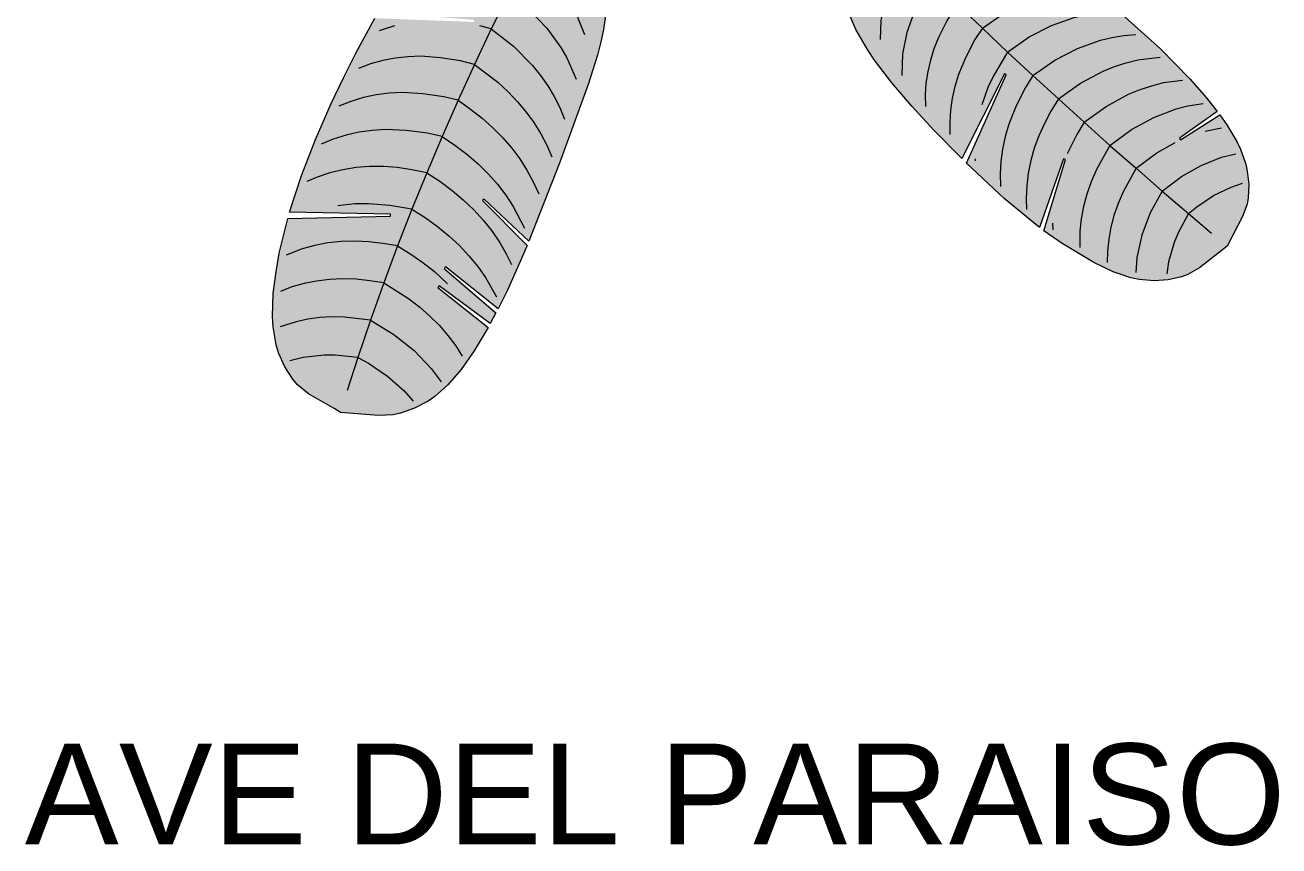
# Model space of a CAD drawing. Header units: millimetres. Extents: x -4 to 8794, y -6642 to 2653.
# Drawn here: x 5943 to 6937, y -1970 to -1319 of the extents above; entities that cross this region are included whole.
import ezdxf
from ezdxf.enums import TextEntityAlignment as Align

# ---------------------------------------------------------------- set-up
doc = ezdxf.new("R2010")
doc.units = ezdxf.units.MM
for name, color, linetype, lineweight, true_color in [('VEG-HOJAS', 117, 'Continuous', 18, 0x2e5e38), ('VEG-NERVIOS', 115, 'Continuous', 9, 0x528c5c), ('VEG-TEXTO', 47, 'Continuous', 18, 0x464646)]:
    doc.layers.add(name, color=color, linetype=linetype, lineweight=lineweight, true_color=true_color)
doc.layers.add('VEG-RELLENO', color=253, linetype='Continuous', true_color=0x96c896)
doc.styles.add('VEG', font='arial.ttf')

# ---------------------------------------------------------------- blocks, each defined once
blk = doc.blocks.new('VEG_Strelitzia_PLANTA')
at = {"layer": 'VEG-RELLENO', "true_color": 0x4b8252}
h = blk.add_hatch(color=105, dxfattribs=at)
h.dxf.hatch_style = 1
h.paths.add_polyline_path([(-249.7, -582), (-269.9, -570.3), (-279.5, -563.9), (-283.8, -560.1), (-287.5, -555.7), (-293.7, -545.8), (-296.4, -540.4), (-300.6, -528.3), (-302.1, -521.5), (-303.6, -505.9), (-303.5, -497.1), (-301.8, -477.5), (-298.2, -455.8), (-291.4, -428.1), (-210, -426.4), (-210, -424.8), (-290, -423.1), (-280.5, -394), (-263.2, -351.2), (-243.9, -310), (-222.4, -269.4), (-143.7, -272.4), (-143.6, -270.7), (-219.5, -264.5), (-209, -246.8), (-194.4, -225.1), (-187.3, -215.8), (-173.4, -200), (-166.5, -193.4), (-153, -182.1), (-139.8, -173.2), (-127.1, -166.2), (-114.2, -161.8), (-102, -159.4), (-83.5, -157.6), (-80.6, -157.8), (-76.5, -159.1), (-69.5, -162.4), (-62.8, -166.8), (-59.4, -169.8), (-55.8, -175.3), (-51.3, -183.8), (-43.8, -200.5), (-40, -213.6), (-38.2, -227.7), (-37.7, -243), (-38.5, -259.8), (-41.1, -278.3), (-43.2, -288.2), (-45.9, -298.8), (-53.1, -321.9), (-75.9, -384.3), (-100.2, -446.1), (-135.7, -412.8), (-136.9, -413.9), (-101.6, -449.5), (-112.3, -474.3), (-124.6, -499.8), (-166.4, -466.6), (-167.4, -467.8), (-126.3, -503), (-130.8, -511.4), (-171.4, -481.7), (-172.4, -482.9), (-132.4, -514.5), (-143.5, -533), (-154, -548), (-164.4, -560.2), (-174.9, -569.3), (-185.5, -576), (-196.4, -580.7), (-207.7, -583.9), (-213.6, -584.5), (-225.6, -584.1)])
at = {"layer": 'VEG-RELLENO', "true_color": 0x4d8554}
h = blk.add_hatch(color=105, dxfattribs=at)
h.dxf.hatch_style = 1
h.paths.add_polyline_path([(453.5, -450.2), (431.7, -467.3), (422.4, -472.7), (417.3, -474.5), (406.8, -476.8), (395.7, -477.6), (383.7, -476.6), (370.4, -473.1), (355.6, -467.1), (347.8, -463.1), (331.3, -453.6), (308.2, -437.9), (325.3, -381.4), (323.8, -380.9), (304.7, -435.4), (286.6, -420.8), (266.9, -403.5), (246.7, -384.3), (278.3, -314.2), (276.9, -313.5), (243, -380.7), (220.7, -357.8), (203.6, -339.2), (187.6, -320.6), (173.9, -302.7), (168.2, -294.3), (159.1, -278.4), (152.6, -263.5), (148, -249.1), (153.9, -246.1), (174.3, -228.2), (181.4, -220.9), (187, -213.2), (193.3, -201.2), (195.9, -192.8), (197, -183.8), (196.5, -173.9), (149.1, -191.4), (149.5, -190.1), (196.1, -171.5), (194.9, -165.7), (202.4, -165.4), (214.6, -166.6), (227.4, -169.5), (241, -173.8), (255.5, -179.9), (271.1, -188.3), (279.4, -193.5), (297.1, -206.1), (334.6, -235.9), (382.1, -276.6), (400.6, -293.7), (416.8, -309.8), (430.8, -325), (445.6, -343.3), (415.7, -364.6), (416.6, -365.9), (447.6, -345.9), (457.5, -360.6), (464.2, -373.3), (466.5, -379.3), (468.3, -385), (470.3, -396), (470.5, -406.5), (469.4, -416.8), (465.8, -426.6)])
at = {"layer": 'VEG-HOJAS'}
for points in [[(-38.5, -259.8), (-41.1, -278.3), (-43.2, -288.2), (-45.9, -298.8), (-53.1, -321.9), (-75.9, -384.3), (-100.2, -446.1), (-135.7, -412.8), (-136.9, -413.9), (-101.6, -449.5), (-107, -462.3), (-117.5, -485.5), (-124.6, -499.8), (-166.4, -466.6), (-167.4, -467.8), (-126.3, -503), (-130.8, -511.4), (-171.4, -481.7), (-172.4, -482.9), (-132.4, -514.5), (-143.5, -533), (-154, -548), (-164.4, -560.2), (-174.9, -569.3), (-180.2, -572.9), (-190.9, -578.5), (-202, -582.6), (-207.7, -583.9), (-219.5, -584.5), (-249.7, -582), (-254.6, -578.9), (-274.9, -567.3), (-283.8, -560.1), (-287.5, -555.7), (-293.7, -545.8), (-298.7, -534.6), (-300.6, -528.3), (-303.1, -514.1), (-303.6, -505.9), (-302.9, -487.6), (-301, -472.2), (-298.2, -455.8), (-291.4, -428.1), (-210, -426.4), (-210, -424.8), (-290, -423.1), (-280.5, -394), (-269.4, -365.6), (-256.9, -337), (-247.2, -316.6), (-237.4, -297.1), (-222.4, -269.4)], [(362.7, -259.6), (400.6, -293.7), (424, -317.5), (437.1, -332.5), (445.6, -343.3), (415.7, -364.6), (416.6, -365.9), (447.6, -345.9), (453.2, -353.9), (461.2, -367.1), (464.2, -373.3), (468.3, -385), (469.5, -390.6), (470.6, -401.3), (470.2, -411.7), (469.4, -416.8), (465.8, -426.6), (453.5, -450.2), (431.7, -467.3), (422.4, -472.7), (417.3, -474.5), (406.8, -476.8), (395.7, -477.6), (383.7, -476.6), (377.2, -475.2), (363.2, -470.4), (347.8, -463.1), (322.7, -448.1), (308.2, -437.9), (325.3, -381.4), (323.8, -380.9), (304.7, -435.4), (276.8, -412.4), (246.7, -384.3), (278.3, -314.2), (276.9, -313.5), (243, -380.7), (220.7, -357.8), (203.6, -339.2), (187.6, -320.6), (173.9, -302.7), (168.2, -294.3), (159.1, -278.4), (152.6, -263.5)]]:
    blk.add_lwpolyline(points, dxfattribs=at)
at = {"layer": 'VEG-NERVIOS'}
for points in [[(-101.9, -222), (-87.7, -233.8), (-75.9, -246.5), (-66.3, -260.2), (-62.3, -267.3), (-56, -282.3)], [(200.1, -220.1), (191.1, -234.3), (187.5, -241.6), (182.1, -256.2), (179, -271.1), (178.4, -286.2)], [(219.7, -239.3), (209.6, -255.6), (205.5, -263.9), (199.5, -280.7), (196.1, -297.7), (195.5, -314.9)], [(259.4, -277.3), (276.3, -265.8), (293.5, -257.1), (311.1, -251), (320, -249.1), (338, -247.1)], [(-116.1, -249.9), (-130, -277.9)], [(-116.1, -249.9), (-99.8, -263.1), (-86, -277.4), (-74.8, -292.7), (-70.2, -300.8), (-62.7, -317.7)], [(239.5, -258.4), (231.3, -271.5), (224.5, -284.8), (221, -293.7), (218.2, -302.7), (216.1, -311.7), (214.7, -320.9), (214.1, -330), (214.2, -339.3)], [(239.5, -258.4), (259.4, -277.3)], [(279.4, -296.2), (296.6, -284.2), (314.2, -275.2), (332.2, -268.9), (341.3, -266.8), (359.7, -264.7)], [(-206.9, -275.5), (-218.9, -279.5)], [(-130, -277.9), (-143.4, -306.1)], [(-130, -277.9), (-139.1, -275.4)], [(-130, -277.9), (-112.3, -291.7), (-97.4, -306.8), (-91, -314.7), (-85.2, -323), (-80.1, -331.5), (-75.7, -340.3), (-71.9, -349.4)], [(259.4, -277.3), (253.5, -286.4), (246.2, -300.2), (240.4, -314.1), (237.5, -323.5), (235.4, -332.9), (234.1, -342.4), (233.5, -351.9), (233.7, -361.5)], [(259.4, -277.3), (279.4, -296.2)], [(299.5, -314.9), (317, -302.6), (334.8, -293.3), (353, -286.8), (362.2, -284.6), (371.6, -283.1), (381, -282.3)], [(279.4, -296.2), (268.2, -315), (263.8, -324.4), (259, -338)], [(279.4, -296.2), (299.5, -314.9)], [(-143.4, -306.1), (-154.3, -303.3), (-170.4, -300.7), (-186, -299.6), (-196.3, -299.9), (-206.3, -301), (-216.1, -302.9), (-225.8, -305.7), (-235.2, -309.2)], [(-143.4, -306.1), (-156.4, -334.5)], [(-143.4, -306.1), (-124.9, -320.2), (-116.7, -327.8), (-109.2, -335.6), (-102.4, -343.8), (-96.2, -352.2), (-90.8, -361), (-86, -370), (-82, -379.4)], [(319.8, -333.4), (337.3, -321), (355.2, -311.4), (364.3, -307.7), (373.5, -304.7), (382.8, -302.5), (400.3, -300.2)], [(299.5, -314.9), (293.5, -324.4), (286.1, -338.9), (280.3, -353.4), (277.4, -363.2), (275.3, -373.1), (274.1, -382.9), (273.6, -392.9), (273.9, -402.9)], [(299.5, -314.9), (319.8, -333.4)], [(340.1, -351.9), (357.6, -339.3), (375.4, -329.6), (384.5, -325.9), (393.7, -322.9), (403, -320.5), (418.2, -318.4)], [(-156.4, -334.5), (-167.7, -331.8), (-184.3, -329.3), (-200.5, -328.4), (-211, -328.9), (-221.3, -330.2), (-231.4, -332.4), (-241.3, -335.4), (-251, -339.2)], [(-156.4, -334.5), (-169, -363.1)], [(-156.4, -334.5), (-146.5, -341.5), (-137.2, -348.7), (-128.7, -356.3), (-120.9, -364.2), (-113.8, -372.5), (-107.4, -381), (-101.7, -389.9), (-96.7, -399.1), (-92.4, -408.7)], [(319.8, -333.4), (313.8, -343.1), (308.6, -352.8), (304.2, -362.6), (300.6, -372.5), (297.8, -382.3), (295.8, -392.3), (294.6, -402.3), (294.2, -412.3), (294.5, -421.1)], [(319.8, -333.4), (340.1, -351.9)], [(360.6, -370.2), (377.7, -357.7), (395.3, -348), (413.2, -341.2), (422.3, -338.9), (434.5, -336.9)], [(-169, -363.1), (-180.6, -360.6), (-197.4, -358.3), (-213.9, -357.6), (-224.5, -358.3), (-235, -359.8), (-245.2, -362.1), (-255.3, -365.3), (-264.9, -369.2)], [(340.1, -351.9), (334.2, -361.6), (326.7, -376.8)], [(340.1, -351.9), (360.6, -370.2)], [(436.1, -359), (449, -356.3)], [(-169, -363.1), (-181.2, -391.9)], [(-169, -363.1), (-158.8, -370), (-149.3, -377.3), (-140.5, -384.9), (-132.5, -392.8), (-125.1, -401.1), (-118.5, -409.7), (-112.6, -418.6), (-103.6, -435.8)], [(360.6, -370.2), (349.9, -389.4), (345.7, -399.1), (342.3, -408.8), (339.6, -418.6), (337.8, -428.4), (336.7, -438.3), (336.6, -451.2)], [(360.6, -370.2), (381.3, -388.3)], [(381.3, -388.3), (397.7, -376.2), (412.2, -368)], [(402, -406.4), (417.2, -394.9), (432.9, -386.1), (449, -379.7), (460.4, -376.9)], [(-181.2, -391.9), (-192.9, -389.5), (-204.3, -387.8), (-215.5, -387), (-226.5, -387), (-237.3, -387.8), (-247.8, -389.5), (-258.1, -392), (-268.1, -395.3), (-276.3, -398.8)], [(253.6, -380.9), (253.6, -382.6)], [(-181.2, -391.9), (-193, -420.9)], [(-181.2, -391.9), (-170.8, -398.7), (-161.1, -405.9), (-152.2, -413.4), (-143.9, -421.3), (-136.4, -429.5), (-129.6, -438.1), (-123.5, -447), (-118.1, -456.3), (-114, -464.6)], [(381.3, -388.3), (371, -407), (367, -416.3), (363.8, -425.7), (361.3, -435.1), (359.6, -444.6), (358.6, -454.1), (358.4, -463)], [(381.3, -388.3), (402, -406.4)], [(402, -406.4), (392.5, -423.8), (385.9, -441.4), (382, -459.1), (381.1, -471.1)], [(402, -406.4), (422.8, -424.3)], [(422.8, -424.3), (429.4, -419), (442.8, -410), (456.6, -403.3), (465.7, -400.3)], [(-193, -420.9), (-210.4, -417.9), (-227.3, -416.5), (-238.3, -416.6), (-251.6, -418.1)], [(-193, -420.9), (-204.3, -450)], [(-193, -420.9), (-182.5, -427.5), (-172.7, -434.5), (-163.7, -441.9), (-155.3, -449.7), (-147.7, -457.8), (-140.7, -466.3), (-134.5, -475.1), (-125.9, -490.2)], [(422.8, -424.3), (414.7, -439.5), (411.5, -447.2), (407.1, -462.5), (405.6, -472.1)], [(422.8, -424.3), (441.2, -439.9)], [(315.1, -431.9), (315.3, -437.1)], [(-204.3, -450), (-215.9, -448), (-227.2, -446.7), (-238.3, -446.2), (-249.1, -446.5), (-259.6, -447.6), (-269.9, -449.5), (-280, -452.3), (-292.8, -457.3)], [(-204.3, -450), (-215.3, -479.3)], [(-204.3, -450), (-193.9, -456.4), (-184.2, -463.2), (-175.1, -470.3), (-164.8, -479.9)], [(-215.3, -479.3), (-226.4, -477.5), (-237.3, -476.4), (-248, -476.1), (-258.4, -476.5), (-268.6, -477.8), (-278.5, -479.8), (-288.1, -482.5), (-297.2, -486)], [(-215.3, -479.3), (-225.7, -508.8)], [(-215.3, -479.3), (-195.6, -491.7), (-186.8, -498.5), (-178.7, -505.6), (-171.2, -513.1), (-164.4, -521), (-158.2, -529.2), (-153, -537.4)], [(-225.7, -508.8), (-246.4, -506.4), (-256.4, -506.2), (-266.1, -506.7), (-275.6, -508), (-284.8, -510), (-297.5, -514.2)], [(-225.7, -508.8), (-235.8, -538.4)], [(-225.7, -508.8), (-207.2, -520.1), (-191.2, -532.9), (-177.7, -547), (-169.8, -557.8)], [(-235.8, -538.4), (-253.8, -536.5), (-262.5, -536.5), (-279.2, -538.3), (-289.9, -541)], [(-235.8, -538.4), (-244.3, -564.5)], [(-235.8, -538.4), (-227.4, -543), (-212.2, -553.3), (-199.2, -564.9), (-192, -573.1)]]:
    blk.add_lwpolyline(points, dxfattribs=at)

msp = doc.modelspace()

# ---------------------------------------------------------------- block references
msp.add_blockref('VEG_Strelitzia_PLANTA', (6442.64, -1044.21))

# ---------------------------------------------------------------- texts
at = {"layer": 'VEG-TEXTO', "style": 'VEG'}
msp.add_text('AVE DEL PARAISO', height=80, dxfattribs=at).set_placement((6442.64, -1888.71), align=Align.TOP_CENTER)

doc.saveas('drawing.dxf')
